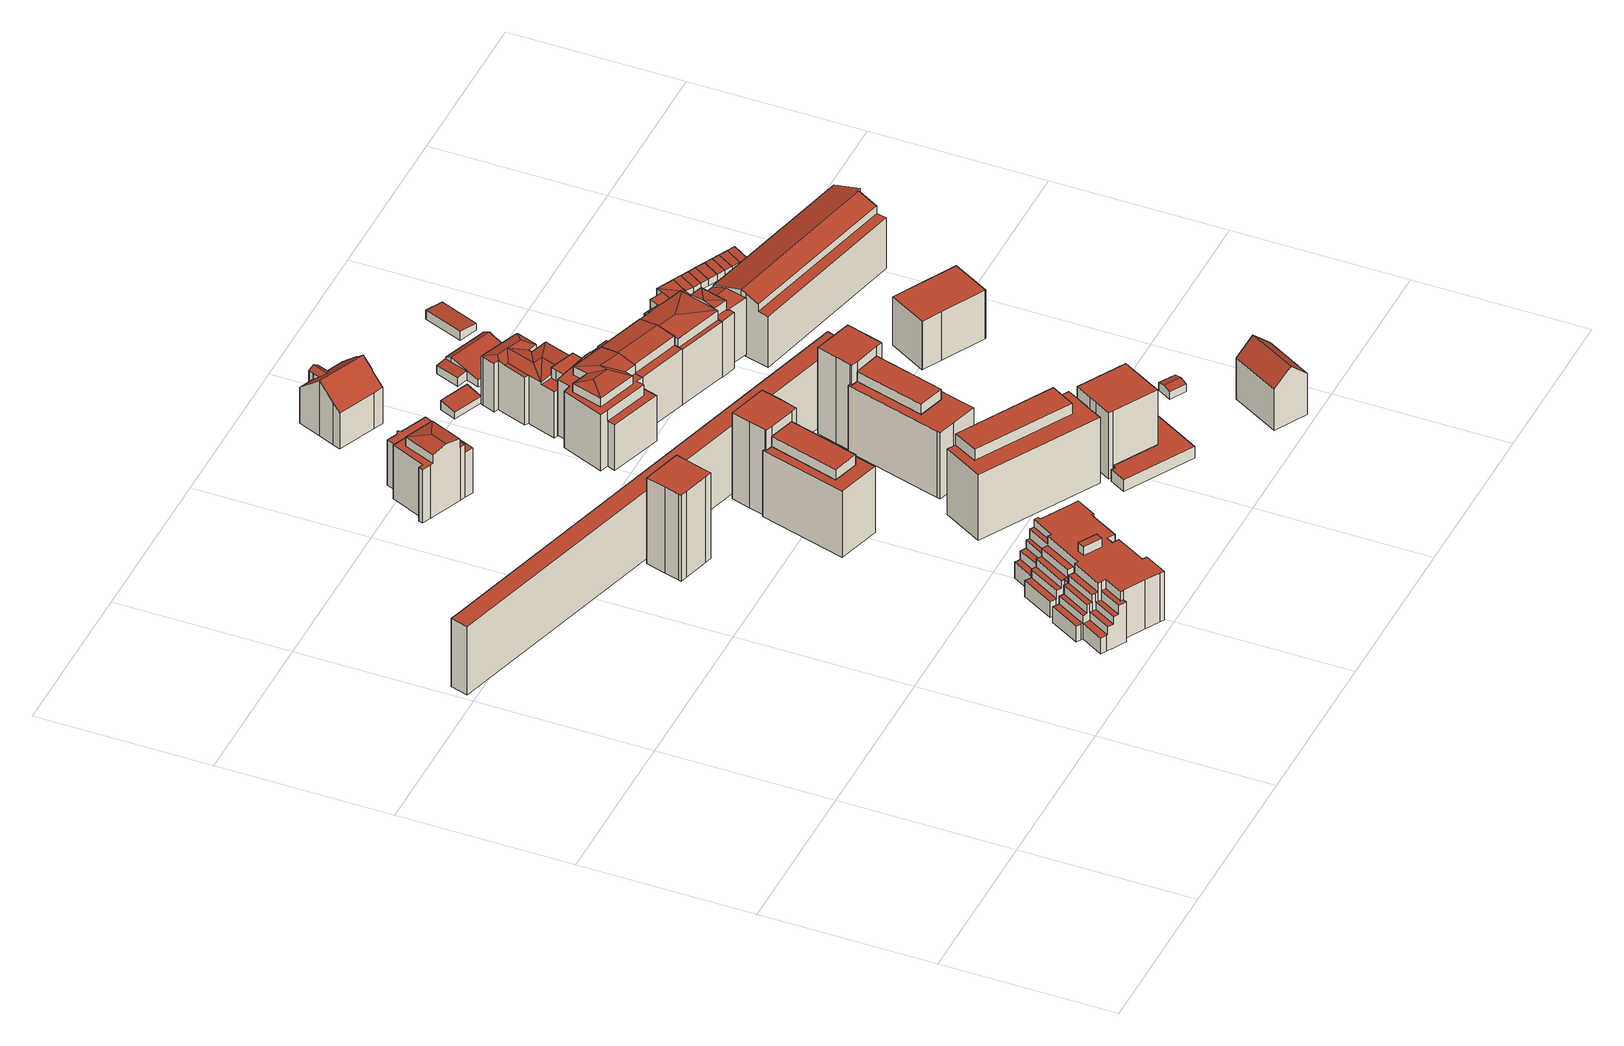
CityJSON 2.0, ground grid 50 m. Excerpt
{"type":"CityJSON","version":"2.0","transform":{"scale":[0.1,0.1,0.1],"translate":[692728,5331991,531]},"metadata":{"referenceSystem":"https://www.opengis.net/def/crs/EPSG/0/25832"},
"CityObjects":{
"building1":{"type":"Building","attributes":{"Gemeindeschluessel":"09162000","HoeheDach":"553.962","HoeheGrund":"535.300","Methode":"2000","NiedrigsteTraufeDesGebaeudes":"538.544","Geometrietyp2DReferenz":"3000","function":"31001_1000","roofType":"1000","measuredHeight":18.66,"storeysAboveGround":5},"geometry":[{"type":"MultiSurface","lod":"2","boundaries":[[[0,1,2,3,4]],[[5,6,7,8,9]],[[10,11,12,13,14,15,16,17,18,19,20,21,22,23,24]],[[25,26,27,28]],[[29,30,31,32,33,34]],[[35,36,0,4,37,38,39]],[[23,22,40,41,42,43]],[[44,45,26,25]],[[46,15,14,47,48,49,50]],[[51,52,53,54]],[[55,56,49,48]],[[57,58,59,60,61,62,63]],[[64,65,66,67,68,69]],[[28,70,71,72,58,57,44,25]],[[59,58,72,73]],[[74,75,76,77]],[[78,79,80,81]],[[22,21,82,40]],[[83,84,62,61]],[[85,86,87,88]],[[7,89,90,91,92,93,88,87,94,8]],[[95,96,75,74]],[[97,98,99,70,28,27,100]],[[101,102,103,104]],[[105,6,5,82]],[[96,106,107,108,76,75]],[[97,100,109,110]],[[111,112,2,1]],[[50,49,56,113,114,109,100,27,26,45,63,62,84,115,116,117,118,119,120,121,122,123,124,125,126,32,31,80,79],[127,128,129,130]],[[112,131,132,133,3,2]],[[134,135,136,111,1,137,138]],[[57,63,45,44]],[[77,76,108,139]],[[130,54,53,127]],[[140,141,142,143]],[[144,94,87,86,145]],[[46,50,79,78]],[[67,146,147,139,108,107,68]],[[148,113,56,55]],[[24,23,43,149]],[[150,115,84,83]],[[143,121,120,140]],[[34,33,151,152]],[[18,17,30,29]],[[83,61,60,59,73,153,99,98,97,110,154,148,55,48,47,14,13,12,11,10,24,149,155,156,157,101,104,92,91,90,89,158,159,160,161,162,95,74,77,139,147,146,163,164,165,166,167,168,169,170,171,172,150]],[[36,137,1,0]],[[125,124,123,122,121,143,142,173,174,132,131,112,111,136,135]],[[7,175,176,138,137,36,35,160,159,158,89]],[[170,118,117,171]],[[177,178,179,180]],[[181,126,125,135,134,138,176]],[[37,4,3,133,132,174,182,183,184,178,177,185,186,66,65,38]],[[157,187,102,101]],[[128,52,51,129]],[[16,15,46,78,81,30,17]],[[154,114,113,148]],[[164,188,189,165]],[[190,152,151,191,6,105]],[[127,53,52,128]],[[33,32,126,181]],[[174,173,192,182]],[[41,40,82,5,9,144,145,42]],[[171,117,116,172]],[[185,177,180,189,188,186]],[[106,69,68,107]],[[20,190,105,82,21]],[[140,120,119,141]],[[184,183,193,179,178]],[[67,66,186,188,164,163,146]],[[153,71,70,99]],[[162,161,160,35,39,64,69,106,96,95]],[[43,42,145,86,85,156,155,149]],[[73,72,71,153]],[[129,51,54,130]],[[20,19,152,190]],[[104,103,93,92]],[[144,9,8,94]],[[118,170,169,168,167,166,165,189,180,179,193,192,173,142,141,119]],[[172,116,115,150]],[[110,109,114,154]],[[156,85,187,157]],[[18,29,34,152,19]],[[183,182,192,193]],[[81,80,31,30]],[[187,85,88,93,103,102]],[[64,39,38,65]],[[151,33,181,176,175,191]],[[6,191,175,7]]],"semantics":{"surfaces":[{"type":"WallSurface"},{"type":"RoofSurface"},{"type":"GroundSurface"}],"values":[0,1,0,0,0,1,1,0,0,1,0,0,1,1,0,0,0,0,0,0,0,0,0,0,0,1,0,0,1,1,1,0,0,0,1,1,0,0,0,0,0,0,0,0,2,0,0,0,0,0,0,0,0,0,1,0,0,0,0,0,1,0,0,1,0,1,0,1,0,0,0,0,0,0,0,0,0,0,0,0,0,1,0,0,1,0,1,0]}}]},
"building2":{"type":"Building","attributes":{"Gemeindeschluessel":"09162000","HoeheDach":"561.686","HoeheGrund":"533.800","Methode":"1000","NiedrigsteTraufeDesGebaeudes":"561.686","Geometrietyp2DReferenz":"3000","function":"31001_9998","roofType":"1000","measuredHeight":27.89,"storeysAboveGround":8},"geometry":[{"type":"MultiSurface","lod":"2","boundaries":[[[194,195,196,197]],[[198,196,195,199,200,201,202,203,204,205]],[[206,205,204,207]],[[206,207,208,209,210,211,212,194,197,213]],[[213,198,205,206]],[[208,203,202,209]],[[209,202,201,210]],[[197,196,198,213]],[[211,200,199,212]],[[207,204,203,208]],[[212,199,195,194]],[[210,201,200,211]]],"semantics":{"surfaces":[{"type":"WallSurface"},{"type":"RoofSurface"},{"type":"GroundSurface"}],"values":[0,1,0,2,0,0,0,0,0,0,0,0]}}]},
"building3":{"type":"Building","attributes":{"Gemeindeschluessel":"09162000","HoeheDach":"555.117","HoeheGrund":"532.930","Methode":"1000","NiedrigsteTraufeDesGebaeudes":"555.117","Geometrietyp2DReferenz":"3000","function":"31001_9998","roofType":"1000","measuredHeight":22.19,"storeysAboveGround":6},"geometry":[{"type":"MultiSurface","lod":"2","boundaries":[[[214,215,216,217]],[[215,218,219,216]],[[220,214,217,221]],[[222,220,221,223]],[[224,222,223,225]],[[221,217,216,219,225,223]],[[218,224,225,219]],[[222,224,218,215,214,220]]],"semantics":{"surfaces":[{"type":"WallSurface"},{"type":"GroundSurface"},{"type":"RoofSurface"}],"values":[0,0,0,0,0,1,0,2]}}]},
"building4":{"type":"Building","attributes":{"Gemeindeschluessel":"09162000","HoeheDach":"555.294","HoeheGrund":"533.780","Methode":"1000","NiedrigsteTraufeDesGebaeudes":"555.294","Geometrietyp2DReferenz":"3000","function":"31001_9998","roofType":"1000","measuredHeight":21.51,"storeysAboveGround":6},"geometry":[{"type":"MultiSurface","lod":"2","boundaries":[[[226,227,228,229]],[[230,231,232,233]],[[234,230,233,235]],[[236,234,235,237]],[[238,236,237,239]],[[240,241,242,243]],[[244,240,243,245]],[[242,239,237,235,233,232,246,229,228,247,245,243]],[[248,244,245,247]],[[231,249,246,232]],[[241,238,239,242]],[[227,248,247,228]],[[240,244,248,227,226,249,231,230,234,236,238,241]],[[249,226,229,246]]],"semantics":{"surfaces":[{"type":"WallSurface"},{"type":"GroundSurface"},{"type":"RoofSurface"}],"values":[0,0,0,0,0,0,0,1,0,0,0,0,2,0]}}]},
"building5":{"type":"Building","attributes":{"Gemeindeschluessel":"09162000","HoeheDach":"558.577","HoeheGrund":"533.790","Methode":"1000","NiedrigsteTraufeDesGebaeudes":"558.577","Geometrietyp2DReferenz":"3000","function":"31001_9998","roofType":"1000","measuredHeight":24.79,"storeysAboveGround":7},"geometry":[{"type":"MultiSurface","lod":"2","boundaries":[[[247,250,251,228]],[[228,251,252,243]],[[247,228,243,245]],[[243,252,253,245]],[[253,252,251,250]],[[245,253,250,247]]],"semantics":{"surfaces":[{"type":"WallSurface"},{"type":"GroundSurface"},{"type":"RoofSurface"}],"values":[0,0,1,0,2,0]}}]},
"building6":{"type":"Building","attributes":{"Gemeindeschluessel":"09162000","HoeheDach":"554.039","HoeheGrund":"532.770","Methode":"2000","NiedrigsteTraufeDesGebaeudes":"547.370","Geometrietyp2DReferenz":"3000","function":"31001_9998","roofType":"1000","measuredHeight":21.27,"storeysAboveGround":6},"geometry":[{"type":"MultiSurface","lod":"2","boundaries":[[[254,255,256,257]],[[258,259,260,261]],[[262,257,256,263,264,265]],[[262,265,266,267]],[[268,269,259,258]],[[264,263,270,271]],[[272,273,274,275]],[[276,269,268,277]],[[278,261,260,279]],[[280,281,272,275,278,279,276,277,282,283,270,263,256,255]],[[284,282,277,268,258,261,278,275,274]],[[285,286,287,288]],[[271,270,283,289]],[[290,284,274,273,291,292,254,257,262,267,293,285,288,294,295]],[[273,272,281,291]],[[290,283,282,284]],[[267,266,296,293]],[[293,296,286,285]],[[292,280,255,254]],[[271,289,297,298,287,286,296,266,265,264]],[[259,269,260]],[[280,292,291,281]],[[279,260,269,276]],[[288,287,298,294]],[[290,295,297,289,283]],[[294,298,297,295]]],"semantics":{"surfaces":[{"type":"WallSurface"},{"type":"RoofSurface"},{"type":"GroundSurface"}],"values":[0,1,0,0,1,0,0,0,0,1,0,0,0,2,0,0,0,0,0,1,1,0,0,0,0,0]}}]},
"building7":{"type":"Building","attributes":{"Gemeindeschluessel":"09162000","HoeheDach":"561.698","HoeheGrund":"533.800","Methode":"1000","NiedrigsteTraufeDesGebaeudes":"561.698","Geometrietyp2DReferenz":"3000","function":"31001_9998","roofType":"1000","measuredHeight":27.9,"storeysAboveGround":8},"geometry":[{"type":"MultiSurface","lod":"2","boundaries":[[[299,300,301,302]],[[303,304,305,246]],[[228,306,307,229]],[[307,303,246,229]],[[242,239,308,309]],[[304,310,311,305]],[[243,312,306,228]],[[299,239,242,243,228,229,246,305,311,300]],[[306,312,309,308,302,301,310,304,303,307]],[[242,309,312,243]],[[239,299,302,308]],[[301,300,311,310]]],"semantics":{"surfaces":[{"type":"WallSurface"},{"type":"GroundSurface"},{"type":"RoofSurface"}],"values":[0,0,0,0,0,0,0,1,2,0,0,0]}}]},
"building8":{"type":"Building","attributes":{"Gemeindeschluessel":"09162000","HoeheDach":"558.569","HoeheGrund":"533.770","Methode":"2000","NiedrigsteTraufeDesGebaeudes":"551.380","Geometrietyp2DReferenz":"3000","function":"31001_9998","roofType":"1000","measuredHeight":24.8,"storeysAboveGround":7},"geometry":[{"type":"MultiSurface","lod":"2","boundaries":[[[313,314,315,316]],[[317,318,319,320,321]],[[322,323,324,325]],[[326,327,328,329]],[[315,314,324,323]],[[330,331,332,333]],[[334,335,336,337,338,339]],[[340,330,333,341]],[[339,340,341,334]],[[317,335,334,341,333,332,342,343,344,326,329,318]],[[320,319,338,337]],[[344,343,342,316,315,323,322,327,326]],[[336,321,320,337]],[[332,331,316,342]],[[340,339,338,319,328,327,322,325,313,316,331,330]],[[325,324,314,313]],[[329,328,319,318]],[[317,321,336,335]]],"semantics":{"surfaces":[{"type":"WallSurface"},{"type":"RoofSurface"},{"type":"GroundSurface"}],"values":[0,0,0,0,1,0,0,0,0,2,0,0,1,0,1,0,0,0]}}]},
"building9":{"type":"Building","attributes":{"Gemeindeschluessel":"09162000","HoeheDach":"547.348","HoeheGrund":"533.844","Methode":"1000","NiedrigsteTraufeDesGebaeudes":"547.348","Geometrietyp2DReferenz":"3000","function":"51009_1610","roofType":"1000","measuredHeight":13.5},"geometry":[{"type":"MultiSurface","lod":"2","boundaries":[[[343,345,346,347]],[[348,349,350,344]],[[347,348,344,343]],[[349,348,347,346]],[[349,346,345,350]],[[344,350,345,343]]],"semantics":{"surfaces":[{"type":"WallSurface"},{"type":"GroundSurface"},{"type":"RoofSurface"}],"values":[0,0,1,0,2,0]}}]},
"building10":{"type":"Building","attributes":{"Gemeindeschluessel":"09162000","HoeheDach":"555.662","HoeheGrund":"533.700","Methode":"2000","NiedrigsteTraufeDesGebaeudes":"548.360","Geometrietyp2DReferenz":"3000","function":"31001_9998","roofType":"1000","measuredHeight":21.96,"storeysAboveGround":5},"geometry":[{"type":"MultiSurface","lod":"2","boundaries":[[[351,352,353,354]],[[355,356,357,358]],[[359,360,361,362]],[[363,364,365,366]],[[367,368,369,370]],[[371,372,373,374]],[[353,352,367,375]],[[360,359,376,377]],[[378,379,354,353]],[[380,381,379,378]],[[382,355,358,383]],[[352,384,368,367]],[[385,374,373,386,369,368,384,387,364,363]],[[379,381,388,389,386,373,372,390,391,392,356,355,382,393,394,365,364,387,351,354]],[[366,365,394,395]],[[388,396,370,389]],[[396,388,381,380]],[[385,363,377,376]],[[385,376,359,362,383,358,357,397,398,399,371,374]],[[389,370,369,386]],[[396,380,400,375]],[[360,377,363,366,395,361]],[[398,391,390,399]],[[387,384,352,351]],[[397,392,391,398]],[[357,356,392,397]],[[399,390,372,371]],[[395,394,393,361]],[[380,378,400]],[[362,361,393,382,383]],[[375,367,370,396]],[[378,353,375,400]]],"semantics":{"surfaces":[{"type":"WallSurface"},{"type":"RoofSurface"},{"type":"GroundSurface"}],"values":[0,0,0,0,1,0,1,0,0,0,0,1,0,1,0,0,0,0,2,0,1,1,0,0,0,0,0,0,1,0,1,1]}}]},
"building11":{"type":"Building","attributes":{"Gemeindeschluessel":"09162000","HoeheDach":"551.000","HoeheGrund":"532.950","Methode":"2000","NiedrigsteTraufeDesGebaeudes":"544.603","Geometrietyp2DReferenz":"3000","function":"31001_9998","roofType":"3100","measuredHeight":18.05,"storeysAboveGround":4},"geometry":[{"type":"MultiSurface","lod":"2","boundaries":[[[401,402,403,404,405]],[[406,407,408,409]],[[410,411,412,413,414,415]],[[416,417,418,419]],[[420,421,422,423]],[[414,413,424]],[[406,410,415,425,426,407]],[[427,428,429,430]],[[430,429,431,432]],[[433,426,425]],[[434,432,431,435,436]],[[423,422,437,438]],[[431,404,403,439,440,433,425,415,414,424,435]],[[409,441,411,410,406]],[[438,437,428,427]],[[412,411,441,442]],[[442,436,435,424,413,412]],[[431,429,428,437,422,421,405,404]],[[443,408,407,426,433,440]],[[444,445,439,403,402,446]],[[420,419,418,401,405,421]],[[444,446,417,416]],[[401,418,417,446,402]],[[444,416,419,420,423,438,427,430,432,434,436,442,441,409,408,443,445]],[[443,440,439,445]]],"semantics":{"surfaces":[{"type":"WallSurface"},{"type":"RoofSurface"},{"type":"GroundSurface"}],"values":[0,0,1,0,0,0,1,0,0,0,0,0,1,0,0,0,0,1,0,0,0,0,1,2,0]}}]},
"building12":{"type":"Building","attributes":{"Gemeindeschluessel":"09162000","HoeheDach":"555.284","HoeheGrund":"533.770","Methode":"1000","NiedrigsteTraufeDesGebaeudes":"555.284","Geometrietyp2DReferenz":"3000","function":"31001_9998","roofType":"1000","measuredHeight":21.51,"storeysAboveGround":6},"geometry":[{"type":"MultiSurface","lod":"2","boundaries":[[[447,448,449,450]],[[451,452,453,454]],[[455,456,457,458]],[[452,459,460,453]],[[461,462,347,348,463]],[[464,463,348,347,455,458,465,466,467,447,450,454,453,460,468,469,470]],[[460,459,471,468]],[[462,461,472,473,474,471,459,452,451,449,448,475,476,457,456]],[[467,475,448,447]],[[468,471,474,469]],[[457,476,466,465,458]],[[464,472,461,463]],[[473,472,464,470]],[[466,476,475,467]],[[462,456,455,347]],[[469,474,473,470]],[[449,451,454,450]]],"semantics":{"surfaces":[{"type":"WallSurface"},{"type":"GroundSurface"},{"type":"RoofSurface"}],"values":[0,0,0,0,0,1,0,2,0,0,0,0,0,0,0,0,0]}}]},
"building13":{"type":"Building","attributes":{"Gemeindeschluessel":"09162000","HoeheDach":"558.589","HoeheGrund":"533.780","Methode":"1000","NiedrigsteTraufeDesGebaeudes":"558.589","Geometrietyp2DReferenz":"3000","function":"31001_9998","roofType":"1000","measuredHeight":24.81,"storeysAboveGround":7},"geometry":[{"type":"MultiSurface","lod":"2","boundaries":[[[477,478,479,480]],[[454,450,460,453]],[[460,478,477,453]],[[450,479,478,460]],[[454,480,479,450]],[[453,477,480,454]]],"semantics":{"surfaces":[{"type":"RoofSurface"},{"type":"GroundSurface"},{"type":"WallSurface"}],"values":[0,1,2,2,2,2]}}]},
"building14":{"type":"Building","attributes":{"Gemeindeschluessel":"09162000","HoeheDach":"537.471","HoeheGrund":"533.770","Methode":"1000","NiedrigsteTraufeDesGebaeudes":"537.471","Geometrietyp2DReferenz":"3000","function":"31001_9998","roofType":"1000","measuredHeight":3.7,"storeysAboveGround":1},"geometry":[{"type":"MultiSurface","lod":"2","boundaries":[[[481,482,483,484]],[[485,486,483,482]],[[487,488,489,490]],[[491,492,493,494]],[[491,495,496,485,482,481,487,490,497,492]],[[487,481,484,488]],[[490,489,498,497]],[[497,498,493,492]],[[496,499,486,485]],[[495,500,499,496]],[[494,493,498,489,488,484,483,486,499,500]],[[495,491,494,500]]],"semantics":{"surfaces":[{"type":"WallSurface"},{"type":"GroundSurface"},{"type":"RoofSurface"}],"values":[0,0,0,0,1,0,0,0,0,0,2,0]}}]},
"building15":{"type":"Building","attributes":{"Gemeindeschluessel":"09162000","HoeheDach":"555.257","HoeheGrund":"533.830","Methode":"1000","NiedrigsteTraufeDesGebaeudes":"555.257","Geometrietyp2DReferenz":"3000","function":"31001_9998","roofType":"1000","measuredHeight":21.43,"storeysAboveGround":7},"geometry":[{"type":"MultiSurface","lod":"2","boundaries":[[[487,501,502,481]],[[503,335,317,504,505,487,481,482]],[[504,506,507,505]],[[481,502,508,482]],[[335,509,510,317]],[[317,510,506,504]],[[508,502,501,507,506,510,509,511]],[[482,508,511,503]],[[503,511,509,335]],[[505,507,501,487]]],"semantics":{"surfaces":[{"type":"WallSurface"},{"type":"GroundSurface"},{"type":"RoofSurface"}],"values":[0,1,0,0,0,0,2,0,0,0]}}]},
"building16":{"type":"Building","attributes":{"Gemeindeschluessel":"09162000","HoeheDach":"551.800","HoeheGrund":"533.370","Methode":"2000","NiedrigsteTraufeDesGebaeudes":"548.357","Geometrietyp2DReferenz":"3000","function":"31001_9998","roofType":"3200","measuredHeight":18.43,"storeysAboveGround":5},"geometry":[{"type":"MultiSurface","lod":"2","boundaries":[[[512,513,514,515,516]],[[517,518,519,520,521,522,523,524]],[[525,526,527,528]],[[529,530,531,532]],[[533,534,535,536]],[[537,538,539,540]],[[518,528,527,538,537,519]],[[514,513,541,542]],[[543,544,545,546]],[[517,524,547,548]],[[539,538,527,531,530]],[[523,522,549,550]],[[534,533,548,547,551,532]],[[531,552,532]],[[553,536,535,554,555,556]],[[557,558,559,525,528,518,517,548,533,536,553,541,513,512,560]],[[516,561,560,512]],[[546,545,561,516,515,562,563]],[[543,558,557,544]],[[531,527,526,564,552]],[[565,566,539,530,529]],[[552,563,567,534,532]],[[543,568,559,558]],[[569,529,532,551]],[[567,563,562,555,554]],[[543,546,563,568]],[[569,551,547,524,523,550]],[[552,564,568,563]],[[557,560,561,545,544]],[[525,559,568,564,526]],[[514,542,556,555,562,515]],[[534,567,554,535]],[[519,537,540,520]],[[550,549,565,529,569]],[[553,556,542,541]],[[540,539,566,521,520]],[[565,549,522,521,566]]],"semantics":{"surfaces":[{"type":"WallSurface"},{"type":"RoofSurface"},{"type":"GroundSurface"}],"values":[0,0,0,1,0,0,0,0,1,0,1,0,0,1,0,2,0,1,0,1,0,1,0,0,1,1,1,1,0,0,1,1,1,0,0,0,1]}}]},
"building17":{"type":"Building","attributes":{"Gemeindeschluessel":"09162000","HoeheDach":"535.398","HoeheGrund":"532.410","Methode":"1000","NiedrigsteTraufeDesGebaeudes":"534.423","Geometrietyp2DReferenz":"3000","function":"31001_2000","roofType":"2100","measuredHeight":2.99},"geometry":[{"type":"MultiSurface","lod":"2","boundaries":[[[570,571,572,573]],[[573,574,575,570]],[[572,576,574,573]],[[571,577,576,572]],[[570,575,577,571]],[[574,576,577,575]]],"semantics":{"surfaces":[{"type":"GroundSurface"},{"type":"WallSurface"},{"type":"RoofSurface"}],"values":[0,1,1,1,1,2]}}]},
"building18":{"type":"Building","attributes":{"Gemeindeschluessel":"09162000","HoeheDach":"561.697","HoeheGrund":"533.710","Methode":"1000","NiedrigsteTraufeDesGebaeudes":"561.697","Geometrietyp2DReferenz":"3000","function":"31001_9998","roofType":"1000","measuredHeight":27.99,"storeysAboveGround":8},"geometry":[{"type":"MultiSurface","lod":"2","boundaries":[[[578,579,580,581]],[[582,583,584,585]],[[581,580,586,587]],[[588,589,590,591]],[[592,593,594,595]],[[579,594,593,584,583,590,589,596,586,580]],[[597,596,589,588]],[[581,587,597,588,591,582,585,592,595,578]],[[595,594,579,578]],[[585,584,593,592]],[[587,586,596,597]],[[591,590,583,582]]],"semantics":{"surfaces":[{"type":"WallSurface"},{"type":"RoofSurface"},{"type":"GroundSurface"}],"values":[0,0,0,0,0,1,0,2,0,0,0,0]}}]},
"building19":{"type":"Building","attributes":{"Gemeindeschluessel":"09162000","HoeheDach":"555.723","HoeheGrund":"533.680","Methode":"2000","NiedrigsteTraufeDesGebaeudes":"551.880","Geometrietyp2DReferenz":"3000","function":"31001_9998","roofType":"3100","measuredHeight":22.04,"storeysAboveGround":5},"geometry":[{"type":"MultiSurface","lod":"2","boundaries":[[[374,373,598,599]],[[364,385,600,601]],[[386,602,603,604]],[[600,605,606,604,603,607,608,609,601]],[[610,611,612,613]],[[364,601,609,614]],[[607,603,602,615]],[[600,385,374,599,610,613,616,605]],[[613,612,617,616]],[[599,598,611,610]],[[618,608,607,615]],[[616,617,606,605]],[[604,606,617,612,611,598,373,386]],[[609,608,618,614]],[[374,385,364,614,618,615,602,386,373]]],"semantics":{"surfaces":[{"type":"WallSurface"},{"type":"RoofSurface"},{"type":"GroundSurface"}],"values":[0,0,0,0,0,1,1,2,0,0,1,0,1,0,0]}}]},
"building20":{"type":"Building","attributes":{"Gemeindeschluessel":"09162000","HoeheDach":"555.290","HoeheGrund":"533.790","Methode":"2000","NiedrigsteTraufeDesGebaeudes":"555.290","Geometrietyp2DReferenz":"3000","function":"31001_9998","roofType":"1000","measuredHeight":21.5},"geometry":[{"type":"MultiSurface","lod":"2","boundaries":[[[469,474,619,620]],[[620,619,621,622]],[[622,621,473,470]],[[469,620,622,470]],[[473,621,619,474]],[[470,473,474,469]]],"semantics":{"surfaces":[{"type":"WallSurface"},{"type":"GroundSurface"},{"type":"RoofSurface"}],"values":[0,0,0,1,2,0]}}]},
"building21":{"type":"Building","attributes":{"Gemeindeschluessel":"09162000","HoeheDach":"555.610","HoeheGrund":"533.680","Methode":"2000","NiedrigsteTraufeDesGebaeudes":"551.560","Geometrietyp2DReferenz":"3000","function":"31001_9998","roofType":"3200","measuredHeight":21.93,"storeysAboveGround":5},"geometry":[{"type":"MultiSurface","lod":"2","boundaries":[[[623,624,625,626]],[[627,628,629,630,631,632]],[[633,634,600,605,635,636,637,628,627]],[[638,639,640,641,642]],[[629,628,637,643]],[[644,636,635,645]],[[634,646,647,600]],[[646,648,649,647]],[[640,650,651,652,653,654,641]],[[636,644,643,637]],[[635,605,625,624,655,645]],[[648,638,642,649]],[[600,647,649,642,641,654,626,625,605]],[[623,653,655,624]],[[633,627,632,656,651,650,657]],[[656,632,631,658]],[[644,645,655,653,652,630,629,643]],[[639,657,650,640]],[[634,633,657,639,638,648,646]],[[658,652,651,656]],[[631,630,652,658]],[[626,654,653,623]]],"semantics":{"surfaces":[{"type":"RoofSurface"},{"type":"WallSurface"},{"type":"GroundSurface"}],"values":[0,1,2,0,1,1,1,0,0,1,1,1,1,1,1,0,0,0,1,1,1,1]}}]},
"building22":{"type":"Building","attributes":{"Gemeindeschluessel":"09162000","HoeheDach":"536.553","HoeheGrund":"532.000","Methode":"2000","NiedrigsteTraufeDesGebaeudes":"534.260","Geometrietyp2DReferenz":"3000","function":"31001_2000","roofType":"3100","measuredHeight":4.55},"geometry":[{"type":"MultiSurface","lod":"2","boundaries":[[[659,660,661,662]],[[663,664,665,666]],[[667,668,669,670]],[[671,672,673,674]],[[667,675,676,677,668]],[[660,669,668,677,665,664,678,661]],[[679,680,676,675,681,674,673]],[[670,669,660,659]],[[666,665,680,679]],[[677,676,680,665]],[[667,670,659,662,682,671,674,681,675]],[[663,666,679,673,672]],[[662,661,678,682]],[[671,682,678,664,663,672]]],"semantics":{"surfaces":[{"type":"WallSurface"},{"type":"RoofSurface"},{"type":"GroundSurface"}],"values":[0,0,0,0,0,1,0,0,0,1,2,1,0,0]}}]},
"building23":{"type":"Building","attributes":{"Gemeindeschluessel":"09162000","HoeheDach":"553.868","HoeheGrund":"535.700","Methode":"1000","NiedrigsteTraufeDesGebaeudes":"548.915","Geometrietyp2DReferenz":"3000","function":"31001_1000","roofType":"3100","measuredHeight":18.17,"storeysAboveGround":4},"geometry":[{"type":"MultiSurface","lod":"2","boundaries":[[[683,684,685,686]],[[687,688,689,690]],[[688,691,692,689]],[[684,691,688,687,685]],[[690,689,692,683,686]],[[683,692,691,684]],[[687,690,686,685]]],"semantics":{"surfaces":[{"type":"RoofSurface"},{"type":"WallSurface"},{"type":"GroundSurface"}],"values":[0,1,2,1,1,1,0]}}]},
"building24":{"type":"Building","attributes":{"Gemeindeschluessel":"09162000","HoeheDach":"555.420","HoeheGrund":"533.640","Methode":"2000","NiedrigsteTraufeDesGebaeudes":"551.940","Geometrietyp2DReferenz":"3000","function":"31001_2000","roofType":"3200","measuredHeight":21.78},"geometry":[{"type":"MultiSurface","lod":"2","boundaries":[[[693,694,695,696]],[[697,698,699,700]],[[696,695,701,702]],[[703,701,695,694,697,700]],[[704,705,706,707,708]],[[709,710,711,693,696,702]],[[711,712,713,706,705,698,697,694,693]],[[712,711,710,714]],[[712,714,715,713]],[[703,709,702,701]],[[715,707,706,713]],[[709,703,700,699,708,707,715,714,710]],[[698,705,704]],[[698,704,708,699]]],"semantics":{"surfaces":[{"type":"WallSurface"},{"type":"RoofSurface"},{"type":"GroundSurface"}],"values":[0,0,0,1,1,2,0,0,1,0,0,0,1,1]}}]},
"building25":{"type":"Building","attributes":{"Gemeindeschluessel":"09162000","HoeheDach":"536.947","HoeheGrund":"533.850","Methode":"1000","NiedrigsteTraufeDesGebaeudes":"536.276","Geometrietyp2DReferenz":"3000","function":"31001_2000","roofType":"3100","measuredHeight":3.1},"geometry":[{"type":"MultiSurface","lod":"2","boundaries":[[[716,717,718,719]],[[720,717,716,721,722]],[[722,721,723,724]],[[725,718,717,720]],[[724,725,720,722]],[[724,723,719,718,725]],[[721,716,719,723]]],"semantics":{"surfaces":[{"type":"RoofSurface"},{"type":"WallSurface"},{"type":"GroundSurface"}],"values":[0,1,1,1,2,1,0]}}]},
"building26":{"type":"Building","attributes":{"Gemeindeschluessel":"09162000","HoeheDach":"551.940","HoeheGrund":"533.460","Methode":"2000","NiedrigsteTraufeDesGebaeudes":"550.161","Geometrietyp2DReferenz":"3000","function":"31001_2000","roofType":"1000","measuredHeight":18.48},"geometry":[{"type":"MultiSurface","lod":"2","boundaries":[[[726,727,728,729]],[[730,731,694,732,733]],[[734,735,733,732]],[[730,733,735,736]],[[726,729,734,732,694,695]],[[728,727,737,731,730,736]],[[695,737,727,726]],[[737,695,694,731]],[[728,736,735,734,729]]],"semantics":{"surfaces":[{"type":"WallSurface"},{"type":"RoofSurface"},{"type":"GroundSurface"}],"values":[0,0,1,0,1,2,0,0,0]}}]},
"building27":{"type":"Building","attributes":{"Gemeindeschluessel":"09162000","HoeheDach":"535.030","HoeheGrund":"531.980","Methode":"1000","NiedrigsteTraufeDesGebaeudes":"534.224","Geometrietyp2DReferenz":"3000","function":"31001_2000","roofType":"1000","measuredHeight":3.05},"geometry":[{"type":"MultiSurface","lod":"2","boundaries":[[[738,739,740,741]],[[742,743,744,745]],[[742,745,740,739]],[[744,741,740,745]],[[743,738,741,744]],[[742,739,738,743]]],"semantics":{"surfaces":[{"type":"WallSurface"},{"type":"GroundSurface"},{"type":"RoofSurface"}],"values":[0,0,1,0,2,0]}}]},
"building28":{"type":"Building","attributes":{"Gemeindeschluessel":"09162000","HoeheDach":"535.983","HoeheGrund":"533.190","Methode":"2000","NiedrigsteTraufeDesGebaeudes":"535.237","Geometrietyp2DReferenz":"3000","function":"31001_2000","roofType":"1000","measuredHeight":2.79},"geometry":[{"type":"MultiSurface","lod":"2","boundaries":[[[746,747,748,749]],[[749,750,751,746]],[[752,748,747,753]],[[753,751,750,752]],[[752,750,749,748]],[[751,753,747,746]]],"semantics":{"surfaces":[{"type":"WallSurface"},{"type":"GroundSurface"},{"type":"RoofSurface"}],"values":[0,1,2,0,0,0]}}]},
"building29":{"type":"Building","attributes":{"Gemeindeschluessel":"09162000","HoeheDach":"549.487","HoeheGrund":"533.800","Methode":"1000","NiedrigsteTraufeDesGebaeudes":"549.487","Geometrietyp2DReferenz":"3000","function":"31001_1000","roofType":"1000","measuredHeight":15.69,"storeysAboveGround":5},"geometry":[{"type":"MultiSurface","lod":"2","boundaries":[[[754,755,756,757]],[[758,759,760,761]],[[762,763,764,765]],[[766,767,755,754]],[[768,769,759,758]],[[762,765,760,759,769,756,755,767]],[[763,762,767,766]],[[764,763,766,754,757,768,758,761]],[[757,756,769,768]],[[761,760,765,764]]],"semantics":{"surfaces":[{"type":"WallSurface"},{"type":"RoofSurface"},{"type":"GroundSurface"}],"values":[0,0,0,0,0,1,0,2,0,0]}}]},
"building30":{"type":"Building","attributes":{"Gemeindeschluessel":"09162000","HoeheDach":"535.983","HoeheGrund":"533.000","Methode":"2000","NiedrigsteTraufeDesGebaeudes":"535.238","Geometrietyp2DReferenz":"3000","function":"31001_2000","roofType":"1000","measuredHeight":2.98},"geometry":[{"type":"MultiSurface","lod":"2","boundaries":[[[770,771,772,753]],[[770,773,774,771]],[[772,771,774,775]],[[753,772,775,752]],[[752,775,774,773]],[[770,753,752,773]]],"semantics":{"surfaces":[{"type":"WallSurface"},{"type":"GroundSurface"},{"type":"RoofSurface"}],"values":[0,1,0,2,0,0]}}]},
"building31":{"type":"Building","attributes":{"Gemeindeschluessel":"09162000","HoeheDach":"536.002","HoeheGrund":"533.010","Methode":"1000","NiedrigsteTraufeDesGebaeudes":"535.256","Geometrietyp2DReferenz":"3000","function":"31001_2000","roofType":"1000","measuredHeight":2.99},"geometry":[{"type":"MultiSurface","lod":"2","boundaries":[[[771,774,776,777,778]],[[779,780,781,782,775]],[[782,781,777,776]],[[771,778,780,779]],[[775,782,776,774]],[[780,778,777,781]],[[771,779,775,774]]],"semantics":{"surfaces":[{"type":"GroundSurface"},{"type":"RoofSurface"},{"type":"WallSurface"}],"values":[0,1,2,2,2,2,2]}}]},
"building32":{"type":"Building","attributes":{"Gemeindeschluessel":"09162000","HoeheDach":"536.077","HoeheGrund":"533.340","Methode":"1000","NiedrigsteTraufeDesGebaeudes":"536.077","Geometrietyp2DReferenz":"3000","function":"31001_2000","roofType":"1000","measuredHeight":2.74},"geometry":[{"type":"MultiSurface","lod":"2","boundaries":[[[783,784,785,786,787,788,789,790]],[[791,792,793,794,795,796,797,798]],[[796,789,788,797]],[[791,786,785,792]],[[793,784,783,794]],[[796,795,790,789]],[[791,798,787,786]],[[797,788,787,798]],[[792,785,784,793]],[[795,794,783,790]]],"semantics":{"surfaces":[{"type":"RoofSurface"},{"type":"GroundSurface"},{"type":"WallSurface"}],"values":[0,1,2,2,2,2,2,2,2,2]}}]},
"building33":{"type":"Building","attributes":{"Gemeindeschluessel":"09162000","HoeheDach":"536.018","HoeheGrund":"533.020","Methode":"1000","NiedrigsteTraufeDesGebaeudes":"535.250","Geometrietyp2DReferenz":"3000","function":"31001_2000","roofType":"1000","measuredHeight":3},"geometry":[{"type":"MultiSurface","lod":"2","boundaries":[[[777,781,799,800]],[[778,780,781,777]],[[777,800,801,778]],[[801,802,780,778]],[[780,802,799,781]],[[800,799,802,801]]],"semantics":{"surfaces":[{"type":"WallSurface"},{"type":"GroundSurface"},{"type":"RoofSurface"}],"values":[0,0,1,0,2,0]}}]},
"building34":{"type":"Building","attributes":{"Gemeindeschluessel":"09162000","HoeheDach":"536.041","HoeheGrund":"532.970","Methode":"1000","NiedrigsteTraufeDesGebaeudes":"535.232","Geometrietyp2DReferenz":"3000","function":"31001_2000","roofType":"1000","measuredHeight":3.07},"geometry":[{"type":"MultiSurface","lod":"2","boundaries":[[[802,803,804,799]],[[800,799,804,805]],[[806,803,802,801]],[[800,805,806,801]],[[805,804,803,806]],[[801,802,799,800]]],"semantics":{"surfaces":[{"type":"RoofSurface"},{"type":"WallSurface"},{"type":"GroundSurface"}],"values":[0,1,1,2,1,1]}}]},
"building35":{"type":"Building","attributes":{"Gemeindeschluessel":"09162000","HoeheDach":"536.057","HoeheGrund":"533.020","Methode":"2000","NiedrigsteTraufeDesGebaeudes":"535.234","Geometrietyp2DReferenz":"3000","function":"31001_2000","roofType":"1000","measuredHeight":3.04},"geometry":[{"type":"MultiSurface","lod":"2","boundaries":[[[807,808,809,810,811]],[[812,806,805,813,808,807]],[[812,807,811,814,815]],[[809,787,804,803,815,814,810]],[[813,787,809,808]],[[806,803,804,805]],[[813,805,804,787]],[[814,811,810]],[[812,815,803,806]]],"semantics":{"surfaces":[{"type":"WallSurface"},{"type":"GroundSurface"},{"type":"RoofSurface"}],"values":[0,1,0,2,0,0,0,2,0]}}]},
"building36":{"type":"Building","attributes":{"Gemeindeschluessel":"09162000","HoeheDach":"553.862","HoeheGrund":"532.866","Methode":"2000","NiedrigsteTraufeDesGebaeudes":"549.374","Geometrietyp2DReferenz":"3000","function":"31001_1000","roofType":"3100","measuredHeight":21,"storeysAboveGround":5},"geometry":[{"type":"MultiSurface","lod":"2","boundaries":[[[816,817,818,819]],[[820,821,822,823]],[[824,825,819,818,826,827]],[[823,828,829,830,831,832,833,820]],[[821,820,833,834]],[[835,829,828,836]],[[837,834,833,832,838,817,816]],[[824,827,831,839]],[[822,821,834,837,825,824,839,840,835,836]],[[823,822,836,828]],[[817,838,826,818]],[[840,830,829,835]],[[837,816,819,825]],[[839,831,830,840]],[[838,832,831,827,826]]],"semantics":{"surfaces":[{"type":"RoofSurface"},{"type":"WallSurface"},{"type":"GroundSurface"}],"values":[0,1,1,0,1,1,1,1,2,1,1,1,1,1,0]}}]},
"building37":{"type":"Building","attributes":{"Gemeindeschluessel":"09162000","HoeheDach":"535.984","HoeheGrund":"533.130","Methode":"2000","NiedrigsteTraufeDesGebaeudes":"535.337","Geometrietyp2DReferenz":"3000","function":"31001_2000","roofType":"1000","measuredHeight":2.85},"geometry":[{"type":"MultiSurface","lod":"2","boundaries":[[[841,842,811,843]],[[844,842,841,845]],[[846,847,844,845]],[[847,811,842,844]],[[845,841,843,846]],[[846,843,811,847]]],"semantics":{"surfaces":[{"type":"RoofSurface"},{"type":"WallSurface"},{"type":"GroundSurface"}],"values":[0,1,2,1,1,1]}}]},
"building38":{"type":"Building","attributes":{"Gemeindeschluessel":"09162000","HoeheDach":"535.981","HoeheGrund":"533.170","Methode":"1000","NiedrigsteTraufeDesGebaeudes":"535.322","Geometrietyp2DReferenz":"3000","function":"31001_2000","roofType":"1000","measuredHeight":2.81},"geometry":[{"type":"MultiSurface","lod":"2","boundaries":[[[848,849,850,842]],[[841,842,850,851]],[[852,848,842,841]],[[853,849,848,852]],[[853,852,841,851]],[[853,851,850,849]]],"semantics":{"surfaces":[{"type":"WallSurface"},{"type":"RoofSurface"},{"type":"GroundSurface"}],"values":[0,0,1,0,0,2]}}]},
"building39":{"type":"Building","attributes":{"Gemeindeschluessel":"09162000","HoeheDach":"535.987","HoeheGrund":"533.230","Methode":"2000","NiedrigsteTraufeDesGebaeudes":"535.336","Geometrietyp2DReferenz":"3000","function":"31001_2000","roofType":"1000","measuredHeight":2.76},"geometry":[{"type":"MultiSurface","lod":"2","boundaries":[[[849,848,854,855]],[[856,854,848,852]],[[853,852,848,849]],[[853,849,855,857]],[[857,856,852,853]],[[855,854,856,857]]],"semantics":{"surfaces":[{"type":"WallSurface"},{"type":"RoofSurface"},{"type":"GroundSurface"}],"values":[0,1,0,2,0,0]}}]},
"building40":{"type":"Building","attributes":{"Gemeindeschluessel":"09162000","HoeheDach":"535.984","HoeheGrund":"533.230","Methode":"2000","NiedrigsteTraufeDesGebaeudes":"535.336","Geometrietyp2DReferenz":"3000","function":"31001_2000","roofType":"1000","measuredHeight":2.75},"geometry":[{"type":"MultiSurface","lod":"2","boundaries":[[[855,854,858,859]],[[857,856,854,855]],[[860,861,856,857]],[[859,858,861,860]],[[861,858,854,856]],[[857,855,859,860]]],"semantics":{"surfaces":[{"type":"WallSurface"},{"type":"RoofSurface"},{"type":"GroundSurface"}],"values":[0,0,0,0,1,2]}}]},
"building41":{"type":"Building","attributes":{"Gemeindeschluessel":"09162000","HoeheDach":"535.984","HoeheGrund":"533.160","Methode":"2000","NiedrigsteTraufeDesGebaeudes":"535.336","Geometrietyp2DReferenz":"3000","function":"31001_2000","roofType":"1000","measuredHeight":2.82},"geometry":[{"type":"MultiSurface","lod":"2","boundaries":[[[862,863,858,861]],[[864,863,862,865]],[[860,861,858,859]],[[865,862,861,860]],[[860,859,864,865]],[[859,858,863,864]]],"semantics":{"surfaces":[{"type":"RoofSurface"},{"type":"WallSurface"},{"type":"GroundSurface"}],"values":[0,1,1,1,2,1]}}]},
"building42":{"type":"Building","attributes":{"Gemeindeschluessel":"09162000","HoeheDach":"535.984","HoeheGrund":"533.210","Methode":"2000","NiedrigsteTraufeDesGebaeudes":"535.336","Geometrietyp2DReferenz":"3000","function":"31001_2000","roofType":"1000","measuredHeight":2.77},"geometry":[{"type":"MultiSurface","lod":"2","boundaries":[[[866,867,862,865]],[[864,863,868,869]],[[865,864,869,866]],[[865,862,863,864]],[[869,868,867,866]],[[867,868,863,862]]],"semantics":{"surfaces":[{"type":"WallSurface"},{"type":"GroundSurface"},{"type":"RoofSurface"}],"values":[0,0,1,0,0,2]}}]},
"building43":{"type":"Building","attributes":{"Gemeindeschluessel":"09162000","HoeheDach":"535.984","HoeheGrund":"533.230","Methode":"2000","NiedrigsteTraufeDesGebaeudes":"535.336","Geometrietyp2DReferenz":"3000","function":"31001_2000","roofType":"1000","measuredHeight":2.75},"geometry":[{"type":"MultiSurface","lod":"2","boundaries":[[[869,868,870,871]],[[866,867,868,869]],[[866,869,871,872]],[[873,870,868,867]],[[872,873,867,866]],[[871,870,873,872]]],"semantics":{"surfaces":[{"type":"WallSurface"},{"type":"GroundSurface"},{"type":"RoofSurface"}],"values":[0,0,1,2,0,0]}}]},
"building44":{"type":"Building","attributes":{"Gemeindeschluessel":"09162000","HoeheDach":"535.984","HoeheGrund":"533.200","Methode":"2000","NiedrigsteTraufeDesGebaeudes":"535.336","Geometrietyp2DReferenz":"3000","function":"31001_2000","roofType":"1000","measuredHeight":2.78},"geometry":[{"type":"MultiSurface","lod":"2","boundaries":[[[874,875,873,872]],[[872,873,870,871]],[[875,876,870,873]],[[877,876,875,874]],[[871,870,876,877]],[[872,871,877,874]]],"semantics":{"surfaces":[{"type":"WallSurface"},{"type":"RoofSurface"},{"type":"GroundSurface"}],"values":[0,0,1,0,0,2]}}]}
},
"vertices":[
[902,251,146],[902,251,148],[902,251,172],[956,346,172],[956,346,146],[828,158,148],[834,154,148],[882,240,148],[870,248,148],[821,162,148],[791,93,43],[807,83,43],[822,75,43],[835,67,43],[842,64,43],[842,64,173],[835,67,173],[822,75,173],[822,75,144],[807,83,144],[807,83,120],[791,93,120],[791,93,94],[789,94,94],[789,94,43],[1015,177,75],[1015,177,202],[1033,167,202],[1033,167,75],[858,140,144],[858,140,173],[858,140,202],[850,145,202],[850,145,173],[850,145,144],[893,257,146],[892,257,146],[946,352,146],[940,355,146],[886,261,146],[828,158,94],[821,162,94],[809,168,94],[772,103,94],[1026,196,75],[1026,196,202],[848,74,173],[848,74,43],[849,75,43],[849,75,202],[848,74,202],[987,194,230],[998,213,230],[949,242,230],[938,222,230],[909,41,43],[909,41,202],[1048,184,75],[1047,183,75],[1047,183,43],[1048,184,43],[1096,269,43],[1096,269,202],[1048,184,202],[886,261,121],[940,355,121],[929,361,121],[928,361,121],[926,362,121],[873,269,121],[1034,168,75],[1052,158,75],[1061,175,75],[1061,175,43],[855,279,43],[855,279,94],[908,372,94],[908,372,43],[841,78,173],[841,78,202],[872,133,202],[872,133,173],[828,158,120],[1101,266,43],[1101,266,202],[809,169,94],[809,169,119],[858,255,119],[858,255,94],[882,240,43],[870,248,43],[858,255,43],[854,257,43],[854,257,94],[870,248,119],[870,270,43],[870,270,94],[985,81,43],[1033,167,43],[1034,168,43],[985,81,202],[791,179,43],[791,179,94],[840,266,94],[840,266,43],[834,154,120],[873,269,94],[926,362,94],[923,363,94],[997,74,202],[997,74,43],[919,242,148],[919,242,172],[949,18,202],[961,11,202],[1134,323,202],[1123,329,202],[1029,382,202],[1033,389,202],[1021,396,202],[984,331,202],[973,337,202],[927,255,202],[919,242,202],[915,235,202],[910,226,202],[899,231,202],[949,242,202],[998,213,202],[987,194,202],[938,222,202],[927,255,172],[973,337,172],[962,343,172],[899,231,148],[910,226,148],[915,235,148],[892,257,148],[883,241,148],[923,363,43],[984,331,177],[1021,396,177],[1009,402,177],[973,337,177],[821,162,119],[809,168,119],[928,361,43],[926,362,43],[949,18,43],[772,103,43],[1134,323,43],[844,148,173],[844,148,144],[1052,158,43],[961,11,43],[809,168,43],[809,169,43],[804,172,43],[883,241,43],[892,257,43],[893,257,43],[886,261,43],[873,269,43],[929,361,43],[966,426,43],[979,419,43],[983,417,43],[999,408,43],[1009,402,43],[1021,396,43],[1033,389,43],[1029,382,43],[1123,329,43],[1009,402,147],[973,337,147],[882,240,173],[883,241,173],[946,352,94],[946,352,121],[983,417,121],[983,417,94],[899,231,173],[962,343,147],[962,343,121],[956,346,121],[940,355,94],[929,361,94],[804,172,94],[966,426,94],[979,419,94],[844,148,120],[834,154,173],[999,408,147],[999,408,121],
[747,1169,28],[747,1169,307],[728,1175,307],[728,1175,28],[652,1196,307],[749,1176,307],[762,1221,307],[778,1277,307],[664,1310,307],[648,1254,307],[635,1209,307],[633,1202,307],[633,1202,28],[635,1209,28],[648,1254,28],[664,1310,28],[778,1277,28],[762,1221,28],[749,1176,28],[652,1196,28],
[23,1571,241],[61,1560,241],[61,1560,19],[23,1571,19],[480,1440,241],[480,1440,19],[8,1520,241],[8,1520,19],[1446,1105,241],[1446,1105,19],[1461,1157,241],[1461,1157,19],
[959,1108,243],[979,1102,243],[979,1102,28],[959,1108,28],[883,866,243],[955,1116,243],[955,1116,28],[883,866,28],[1009,829,243],[1009,829,28],[1082,1080,243],[1082,1080,28],[1075,1082,243],[1075,1082,28],[1054,1080,243],[1073,1075,243],[1073,1075,28],[1054,1080,28],[996,878,243],[996,878,28],[961,1114,28],[920,900,28],[920,900,243],[961,1114,243],
[920,900,276],[979,1102,276],[1054,1080,276],[996,878,276],
[660,2009,18],[660,2009,191],[685,1998,191],[685,1998,18],[674,1868,230],[695,1917,230],[670,1978,220],[632,1886,220],[704,2044,18],[685,1999,191],[685,1999,164],[704,2044,164],[736,2030,164],[736,2030,18],[717,1850,220],[756,1942,220],[783,1957,191],[783,1957,164],[598,1900,191],[598,1900,18],[623,1890,18],[623,1890,191],[756,1942,191],[717,1850,191],[632,1886,191],[670,1978,191],[616,1908,191],[603,1913,191],[719,1849,191],[735,1843,191],[719,1849,18],[751,2024,18],[751,2024,164],[825,1993,164],[825,1993,18],[735,1843,164],[735,1843,18],[603,1913,18],[616,1908,18],[747,2035,18],[827,1993,18],[760,1832,18],[747,2035,164],[760,1832,164],[827,1993,164],
[1089,1127,28],[1105,1183,28],[1105,1183,307],[1089,1127,307],[961,1114,307],[974,1160,307],[974,1160,28],[979,1102,307],[959,1108,307],[1075,1082,307],[1073,1075,307],[990,1216,307],[990,1216,28],[1054,1080,307],
[1135,610,241],[1135,610,276],[1173,679,276],[1173,679,241],[1482,441,28],[1458,455,28],[1458,455,241],[1458,455,204],[1482,441,204],[1443,526,241],[1443,526,276],[1404,457,276],[1404,457,241],[1447,523,28],[1447,523,241],[1484,502,241],[1484,502,28],[1084,577,241],[1149,692,241],[1149,692,28],[1084,577,28],[1446,434,28],[1470,421,28],[1470,421,204],[1447,434,204],[1447,434,241],[1446,434,241],[1420,387,241],[1420,387,28],[1173,679,28],[1232,646,28],[1256,632,28],
[1232,646,163],[1249,717,163],[1249,717,28],[1274,710,28],[1274,710,163],[1256,632,163],
[1114,1565,209],[1114,1565,236],[1107,1541,236],[1107,1541,209],[1010,1689,209],[1036,1684,209],[1036,1684,27],[1010,1689,27],[977,1534,27],[977,1534,174],[985,1557,174],[985,1557,27],[1142,1529,174],[1142,1529,209],[1121,1536,209],[1121,1536,174],[1099,1628,247],[1165,1606,247],[1181,1661,236],[1081,1694,236],[1183,1689,27],[1183,1689,209],[1189,1687,209],[1189,1687,27],[1092,1605,247],[1128,1485,27],[1128,1485,174],[991,1579,236],[991,1579,209],[1018,1668,236],[1018,1668,209],[960,1566,209],[960,1566,27],[1149,1553,236],[1142,1529,27],[1181,1661,209],[1149,1553,209],[1069,1651,209],[1081,1694,209],[1183,1692,209],[1164,1697,209],[1049,1723,209],[985,1557,209],[1115,1514,209],[1115,1514,174],[1069,1651,236],[1049,1723,27],[1164,1697,27],[1183,1692,27],[1040,1622,247],
[940,2188,138],[961,2239,138],[961,2239,181],[953,2219,200],[940,2188,171],[921,2331,155],[914,2314,155],[914,2314,20],[921,2331,20],[907,2336,165],[892,2342,155],[886,2326,155],[885,2327,155],[877,2307,155],[887,2290,165],[964,2215,20],[964,2215,138],[951,2184,138],[951,2184,20],[939,2189,20],[939,2189,171],[924,2152,136],[924,2152,20],[885,2327,136],[907,2295,155],[915,2314,155],[785,2211,20],[785,2211,136],[794,2232,156],[794,2232,20],[813,2278,200],[813,2278,20],[915,2314,136],[817,2288,20],[841,2345,136],[841,2345,20],[896,2164,136],[896,2164,20],[961,2240,181],[980,2287,136],[892,2342,20],[886,2326,20],[980,2287,20],[972,2235,20],[961,2240,20],[972,2235,138],
[1286,1014,28],[1286,1014,243],[1305,1008,243],[1305,1008,28],[1247,806,243],[1323,784,243],[1323,784,28],[1247,806,28],[1198,732,28],[1198,732,243],[1201,741,243],[1201,741,28],[1381,987,243],[1381,987,28],[1325,695,243],[1249,717,243],[1325,695,28],[1336,735,28],[1209,772,28],[1281,1022,28],[1288,1020,28],[1400,981,28],[1402,988,28],[1408,986,28],[1400,981,243],[1336,735,243],[1408,986,243],[1402,988,243],[1288,1020,243],[1281,1022,243],
[1323,784,276],[1381,987,276],[1305,1008,276],[1247,806,276],
[1577,296,28],[1454,366,28],[1454,366,65],[1577,296,65],[1449,358,28],[1449,358,65],[1636,402,28],[1636,402,65],[1645,397,65],[1645,397,28],[1607,207,28],[1704,378,28],[1704,378,65],[1607,207,65],[1412,318,28],[1438,364,28],[1651,408,28],[1651,408,65],[1438,364,65],[1412,318,65],
[1636,402,243],[1577,296,243],[1443,373,28],[1509,489,28],[1643,413,28],[1509,489,243],[1643,413,243],[1454,366,243],[1470,421,243],[1482,441,243],[1443,373,243],
[1090,1953,24],[1088,1947,24],[1088,1947,181],[1089,1951,181],[1090,1953,180],[1049,1723,24],[1164,1697,24],[1164,1697,174],[1152,1700,174],[1152,1700,208],[1074,1718,208],[1074,1718,174],[1049,1723,174],[1157,1842,24],[1157,1842,180],[1208,1825,180],[1208,1825,24],[1087,1758,185],[1115,1748,190],[1135,1804,190],[1053,1770,180],[1067,1811,24],[1067,1811,180],[1056,1817,180],[1056,1817,24],[1174,1727,174],[1174,1727,180],[1163,1731,182],[1163,1731,174],[1074,1909,24],[1074,1909,181],[1188,1843,181],[1208,1900,181],[1210,1904,181],[1179,1882,190],[1038,1728,174],[1038,1728,24],[1081,1742,208],[1081,1742,174],[1053,1770,174],[1106,1814,190],[1086,1904,24],[1079,1883,180],[1085,1901,185],[1086,1904,185],[1208,1900,24],[1188,1843,24],[1160,1851,24],[1210,1906,24],[1210,1906,180],[1102,1912,190],[1135,1899,190],[1157,1843,180],[1087,1758,208],[1163,1731,208],[1091,1879,180],[1160,1851,180],[1087,1758,174],
[1020,1995,14],[1040,2043,14],[1126,2007,14],[1106,1959,14],[1106,1959,34],[1020,1995,34],[1126,2007,44],[1040,2043,44],
[1305,1008,27],[1305,1008,307],[1286,1014,307],[1286,1014,27],[1415,1033,27],[1415,1033,307],[1402,988,307],[1402,988,27],[1288,1020,307],[1288,1020,27],[1317,1122,27],[1317,1122,307],[1431,1089,307],[1431,1089,27],[1400,981,27],[1400,981,307],[1381,987,307],[1381,987,27],[1301,1066,307],[1301,1066,27],
[1209,1680,209],[1209,1680,27],[1286,1482,27],[1286,1482,209],[1181,1661,238],[1322,1615,238],[1322,1615,209],[1328,1636,27],[1328,1636,209],[1307,1561,247],[1293,1507,238],[1293,1507,209],[1211,1683,27],[1211,1683,209],[1242,1673,209],[1242,1673,27],[1149,1554,209],[1165,1608,247],[1239,1666,27],[1239,1666,209],[1149,1554,238],
[1415,1033,243],[1415,1033,28],[1422,1032,243],[1422,1032,28],
[1366,1602,208],[1372,1622,208],[1328,1636,208],[1323,1616,208],[1477,1587,27],[1404,1611,27],[1404,1611,216],[1409,1610,216],[1409,1610,208],[1477,1587,208],[1465,1549,27],[1429,1435,27],[1375,1621,27],[1378,1628,27],[1406,1619,27],[1433,1448,235],[1434,1452,236],[1363,1537,246],[1306,1556,246],[1290,1496,235],[1406,1619,209],[1378,1628,209],[1375,1621,216],[1429,1435,206],[1286,1482,206],[1433,1448,206],[1290,1496,206],[1471,1565,235],[1471,1567,235],[1404,1589,235],[1366,1602,235],[1323,1616,235],[1372,1622,216],[1471,1567,208],[1465,1549,235],[1404,1589,208],
[1296,1945,10],[1296,1945,33],[1165,1993,33],[1165,1993,10],[1178,2031,41],[1178,2031,42],[1196,2081,56],[1196,2081,41],[1322,2017,10],[1322,2017,51],[1309,1982,42],[1309,1982,10],[1147,2042,10],[1147,2042,37],[1173,2111,37],[1173,2111,10],[1335,2052,10],[1335,2052,45],[1328,2033,55],[1179,2031,42],[1203,2100,41],[1203,2100,45],[1203,2100,10],[1179,2031,10],
[1845,196,180],[1767,57,180],[1814,31,229],[1891,170,229],[1859,6,181],[1859,6,47],[1938,143,47],[1938,143,179],[1767,57,47],[1845,196,47],
[1475,1440,26],[1475,1440,209],[1480,1438,209],[1480,1438,26],[1477,1444,209],[1477,1444,238],[1436,1458,238],[1436,1458,209],[1474,1421,209],[1474,1421,26],[1429,1435,209],[1449,1496,244],[1499,1523,238],[1500,1523,238],[1461,1536,238],[1448,1497,244],[1429,1435,26],[1465,1549,26],[1504,1538,26],[1504,1538,209],[1500,1523,209],[1465,1549,209],[1461,1536,209],
[1855,353,59],[1866,373,53],[1820,399,53],[1808,379,59],[1866,373,29],[1843,333,53],[1843,333,29],[1797,359,53],[1797,359,29],[1820,399,29],
[1539,1416,209],[1539,1416,25],[1544,1432,25],[1544,1432,209],[1504,1538,25],[1475,1440,25],[1492,1496,209],[1504,1538,192],[1556,1477,209],[1567,1519,192],[1567,1519,25],[1480,1438,25],
[1418,2203,32],[1418,2203,10],[1363,2224,10],[1363,2224,40],[1373,2089,10],[1373,2089,32],[1318,2110,40],[1318,2110,10],
[1619,1506,22],[1619,1506,42],[1567,1519,50],[1567,1519,22],[1582,1549,22],[1629,1526,22],[1582,1549,50],[1629,1526,42],
[1898,992,28],[1898,992,185],[1837,884,185],[1837,884,28],[1711,952,28],[1711,952,185],[1658,980,185],[1658,980,28],[1718,1090,185],[1718,1090,28],[1657,981,28],[1657,981,185],[1767,1064,28],[1767,1064,185],[1834,886,28],[1834,886,185],
[1629,1526,20],[1640,1548,20],[1640,1548,42],[1582,1549,20],[1593,1572,20],[1593,1572,50],
[1599,1583,20],[1604,1594,20],[1651,1569,20],[1640,1548,43],[1651,1569,43],[1604,1594,50],[1599,1583,50],
[1599,1583,51],[1604,1594,51],[1615,1618,51],[1626,1641,51],[1654,1698,51],[1629,1708,51],[1615,1714,51],[1559,1602,51],[1626,1641,23],[1615,1618,23],[1604,1594,23],[1599,1583,23],[1559,1602,23],[1615,1714,23],[1629,1708,23],[1654,1698,23],
[1615,1618,50],[1615,1618,20],[1663,1593,20],[1663,1593,42],
[1675,1616,42],[1626,1641,50],[1626,1641,20],[1675,1616,20],
[1714,1693,20],[1663,1717,20],[1663,1717,51],[1664,1717,50],[1714,1693,50],[1691,1649,20],[1654,1698,20],[1692,1649,42],[1691,1649,42],
[2004,1231,184],[2012,1261,184],[1529,1379,184],[1520,1347,184],[2026,1322,226],[2026,1322,19],[2040,1319,19],[2040,1319,226],[1539,1416,19],[1520,1347,19],[1529,1379,207],[1539,1416,222],[2059,1400,197],[1619,1506,197],[1567,1519,197],[1543,1432,229],[2025,1316,229],[2025,1318,228],[2025,1318,19],[1619,1506,19],[2059,1400,19],[2004,1231,19],[2012,1261,207],[1543,1432,19],[1567,1519,19],
[1713,1638,43],[1736,1683,50],[1691,1649,43],[1736,1683,21],[1713,1638,21],[1691,1649,21],[1714,1693,21],
[1758,1672,50],[1758,1672,22],[1736,1683,22],[1713,1638,22],[1735,1627,43],[1735,1627,22],
[1780,1662,50],[1780,1662,22],[1757,1616,43],[1757,1616,22],
[1808,1648,50],[1808,1648,22],[1785,1603,22],[1785,1603,43],
[1807,1592,43],[1830,1637,50],[1830,1637,22],[1807,1592,22],
[1829,1581,22],[1829,1581,43],[1851,1627,50],[1851,1627,22],
[1875,1615,50],[1875,1615,22],[1852,1570,22],[1852,1570,43],
[1875,1559,22],[1875,1559,43],[1897,1604,50],[1897,1604,22]
]}
